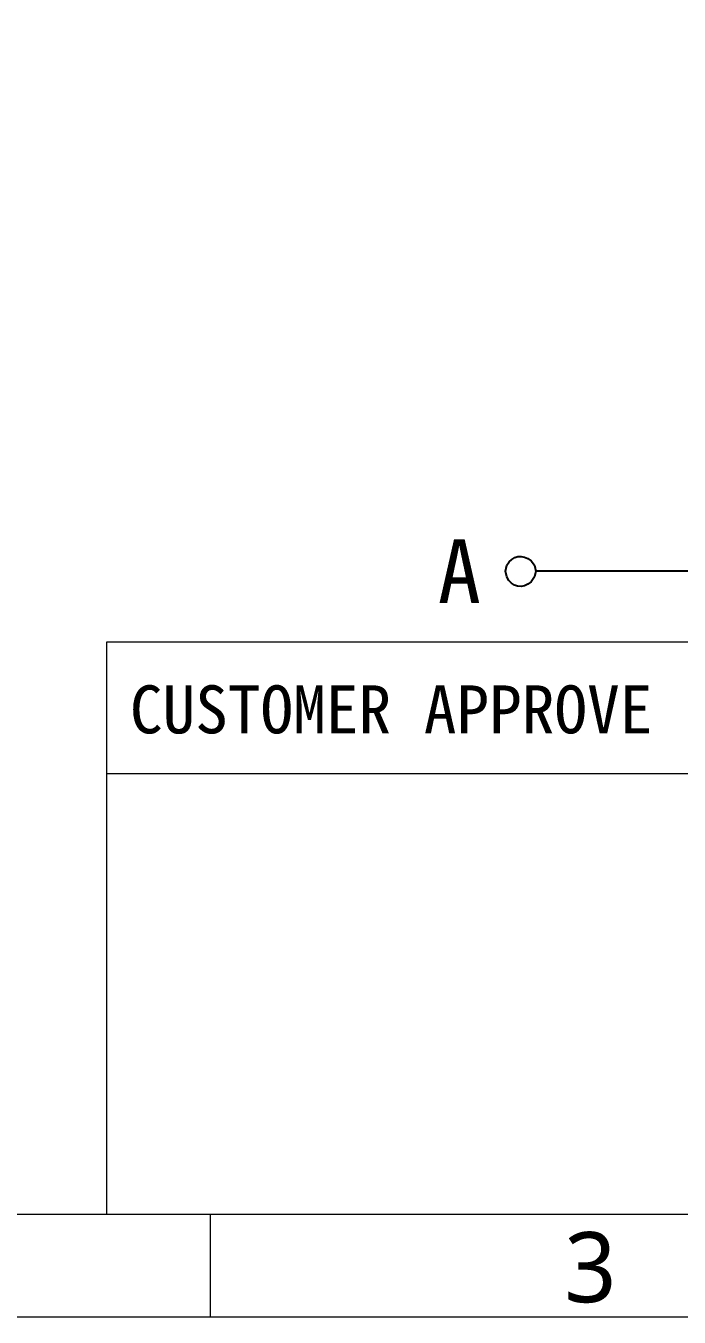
# Model space of a CAD drawing. Header units: inches. Extents: x 7170 to 7671, y -960 to -576.
# Drawn here: x 7466.3 to 7518.1, y -960.5 to -858.1 of the extents above; entities that cross this region are included whole.
import ezdxf
from ezdxf.enums import TextEntityAlignment as Align

# ---------------------------------------------------------------- set-up
doc = ezdxf.new("R2010")
doc.units = ezdxf.units.IN
doc.header["$MEASUREMENT"] = 0
doc.layers.add('VIEWE_TK', color=7, linetype='Continuous', lineweight=18)
doc.layers.add('图层 1', color=7, linetype='Continuous')
doc.styles.get("Standard").update_dxf_attribs({"font": ''})
doc.styles.add('VIEWE.KT', font='simkai.ttf')
doc.styles.add('WLYH', font='')
doc.styles.add('WLYH_TK', font='')
doc.styles.get('Standard').set_extended_font_data('SimSun')
doc.styles.get('WLYH').set_extended_font_data('Microsoft YaHei')
doc.styles.get('WLYH_TK').set_extended_font_data('Microsoft YaHei')

# ---------------------------------------------------------------- blocks, each defined once
blk = doc.blocks.new('VIEWE_TUKUANG')
at = {"layer": 'VIEWE_TK'}
for p, q in [((5719.872, 5308.081), (5690.775, 5308.081)), ((5695.796, 5286.657), (5695.796, 5281.657))]:
    blk.add_line(p, q, dxfattribs=at)
for points in [[(5812.171, 5281.657), (5505.171, 5281.657), (5505.171, 5501.657), (5812.171, 5501.657)], [(5510.171, 5286.657), (5510.171, 5496.657), (5807.171, 5496.657), (5807.171, 5286.657)]]:
    blk.add_lwpolyline(points, close=True, dxfattribs=at)
blk.add_lwpolyline([(5690.775, 5286.657), (5690.775, 5314.506), (5719.872, 5314.506)], dxfattribs=at)
for s, height, style, p in [('CUSTOMER APPROVE', 2.33503, 'VIEWE.KT', (5691.898, 5310.048)), ('3', 3.413, 'WLYH', (5713.027, 5282.383))]:
    blk.add_text(s, height=height, dxfattribs=dict(at, style=style)).set_placement(p)
for tag, style, p in [('MODUEL_NO.', 'WLYH_TK', (5752.369, 5299.132)), ('DRAWN', 'VIEWE.KT', (5788.072, 5299.111)), ('TITLE', 'WLYH_TK', (5752.369, 5294.132)), ('CHECKED', 'VIEWE.KT', (5788.072, 5294.111)), ('APPROVE', 'VIEWE.KT', (5788.072, 5289.111)), ('PAGE', 'VIEWE.KT', (5804.375, 5289.111))]:
    blk.add_attdef(tag, text='', height=1.828, dxfattribs=dict(at, style=style)).set_placement(p, align=Align.MIDDLE)

msp = doc.modelspace()

# ---------------------------------------------------------------- linework, layer by layer
at = {"layer": '图层 1', "color": 7, "lineweight": 25}
msp.add_lwpolyline([(7519.427, -901.361), (7506.727, -901.361)], dxfattribs=at)
msp.add_open_spline([(7506.727, -901.361), (7506.727, -901.361), (7506.625, -900.903), (7506.625, -900.903), (7506.625, -900.903), (7506.372, -900.548), (7506.372, -900.548), (7505.685, -899.967), (7504.864, -900.11), (7504.441, -900.903), (7504.441, -900.903), (7504.339, -901.361), (7504.339, -901.361), (7504.339, -901.361), (7504.441, -901.818), (7504.441, -901.818), (7504.792, -902.66), (7505.698, -902.811), (7506.372, -902.224), (7506.372, -902.224), (7506.625, -901.818), (7506.625, -901.818), (7506.625, -901.818), (7506.727, -901.361), (7506.727, -901.361)], degree=3, knots=[0, 0, 0, 0, 1, 1, 1, 2, 2, 2, 3, 3, 3, 4, 4, 4, 5, 5, 5, 6, 6, 6, 7, 7, 7, 8, 8, 8, 8], dxfattribs=at)

# ---------------------------------------------------------------- block references
at = {"layer": 'VIEWE_TK', "xscale": 1.629761181221284, "yscale": 1.629761181221141, "zscale": 1.629761181221208}
msp.add_blockref('VIEWE_TUKUANG', (-1801.882, -9568.335), dxfattribs=at)

# ---------------------------------------------------------------- texts
at = {"layer": '图层 1', "color": 7, "insert": (7498.954, -903.901), "char_height": 5.04343, "attachment_point": 7, "rotation": 0}
msp.add_mtext('\\fSimSun|b0|i0|c0|p34;\\W1;A', dxfattribs=at)

doc.saveas('drawing.dxf')
